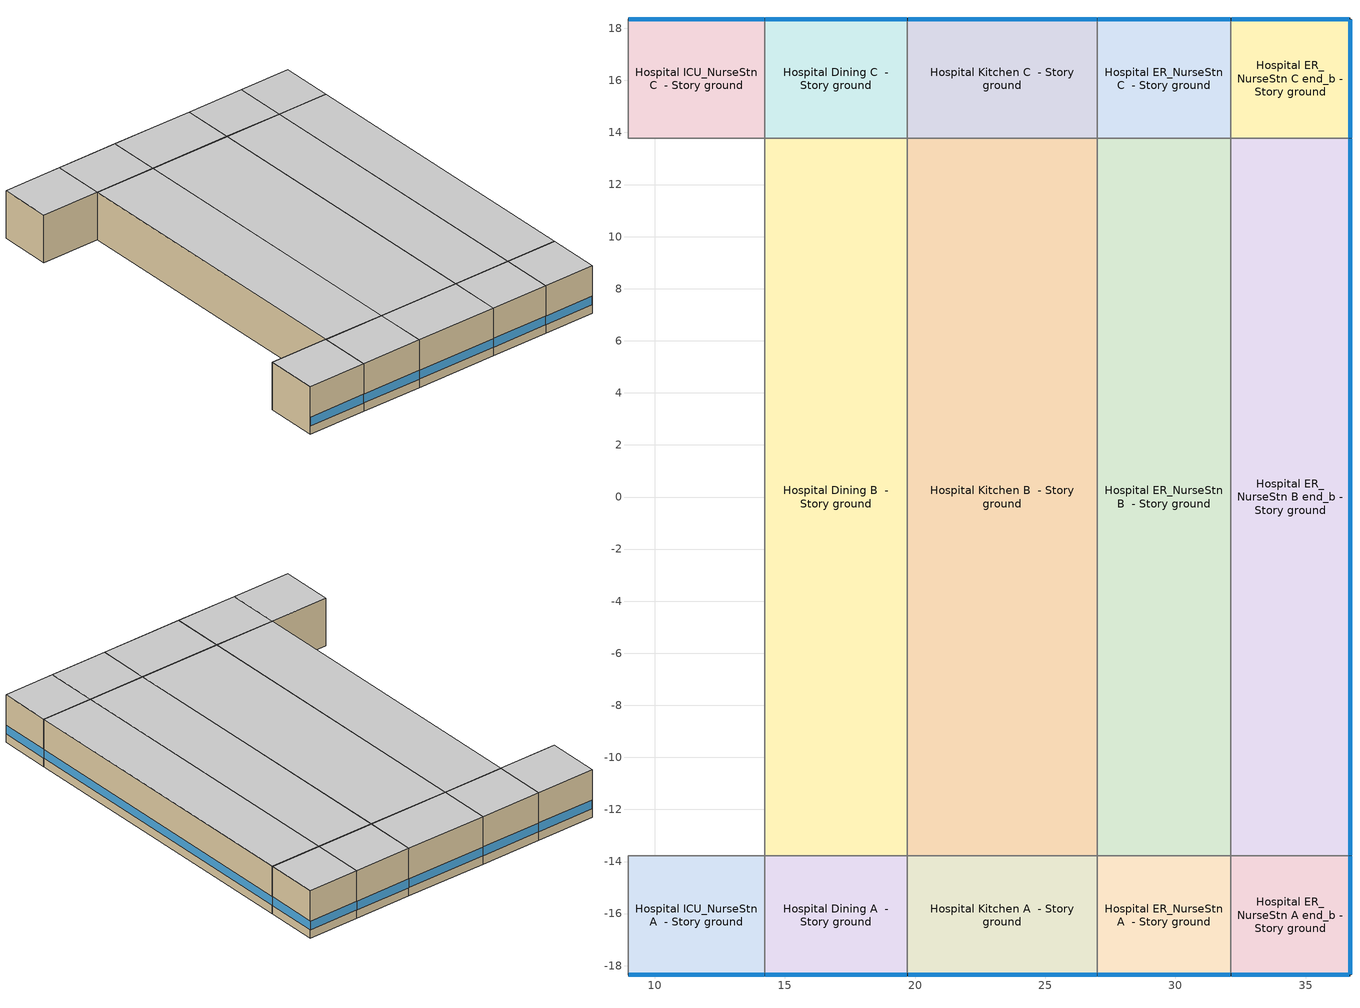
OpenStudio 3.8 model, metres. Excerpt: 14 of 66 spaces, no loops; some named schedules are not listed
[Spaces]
Hospital ICU_NurseStn A  - Story ground
 floor ground (Foundation F 1.26W/m*K Perim 5.25m Area 24.0m2): 8.97,-18.35 8.97,-13.78 14.22,-13.78 14.22,-18.35 z0
 wall outside (Hospital ICU_NurseStn A  - Story ground Wall 1 c tbd): 8.97,-18.35 14.22,-18.35 z0:4.27
 wall to Hospital Office A  - Story ground: 8.97,-13.78 8.97,-18.35 z0:4.27
 wall to Hospital ICU_NurseStn B  - Story ground: 14.22,-13.78 8.97,-13.78 z0:4.27
 wall to Hospital Dining A  - Story ground: 14.22,-18.35 14.22,-13.78 z0:4.27
 window (Window U-0.91 SHGC 0.68): 9,-18.35 14.2,-18.35 z0.76:1.54
 ceiling adiabatic (Typical Interior Ceiling): 14.22,-18.35 14.22,-13.78 8.97,-13.78 8.97,-18.35 z4.27
Hospital ICU_NurseStn C  - Story ground
 floor ground (Foundation F 1.26W/m*K Perim 5.25m Area 24.0m2): 8.97,13.78 8.97,18.35 14.22,18.35 14.22,13.78 z0
 wall outside (Hospital ICU_NurseStn C  - Story ground Wall 2 c tbd): 14.22,18.35 8.97,18.35 z0:4.27
 wall to Hospital Office C  - Story ground: 8.97,18.35 8.97,13.78 z0:4.27
 wall to Hospital Dining C  - Story ground: 14.22,13.78 14.22,18.35 z0:4.27
 wall to Hospital ICU_NurseStn B  - Story ground: 8.97,13.78 14.22,13.78 z0:4.27
 window (Window U-0.91 SHGC 0.68): 14.2,18.35 9,18.35 z0.76:1.54
 ceiling adiabatic (Typical Interior Ceiling): 14.22,13.78 14.22,18.35 8.97,18.35 8.97,13.78 z4.27
Hospital Dining A  - Story ground
 floor ground (Foundation F 1.26W/m*K Perim 5.48m Area 25.05m2): 14.22,-18.35 14.22,-13.78 19.7,-13.78 19.7,-18.35 z0
 wall outside (Hospital Dining A  - Story ground Wall 3 c tbd): 14.22,-18.35 19.7,-18.35 z0:4.27
 wall to Hospital Dining B  - Story ground: 19.7,-13.78 14.22,-13.78 z0:4.27
 wall to Hospital Kitchen A  - Story ground: 19.7,-18.35 19.7,-13.78 z0:4.27
 window (Window U-0.91 SHGC 0.68): 14.25,-18.35 19.68,-18.35 z0.76:1.54
 ceiling adiabatic (Typical Interior Ceiling): 19.7,-18.35 19.7,-13.78 14.22,-13.78 14.22,-18.35 z4.27
Hospital Dining B  - Story ground
 floor ground (Foundation F 1.26W/m*K Perim 0.0m Area 151.0m2): 14.22,-13.78 14.22,13.78 19.7,13.78 19.7,-13.78 z0
 wall to Hospital ICU_NurseStn B  - Story ground: 14.22,13.78 14.22,-13.78 z0:4.27
 wall to Hospital Dining C  - Story ground: 19.7,13.78 14.22,13.78 z0:4.27
 wall to Hospital Kitchen B  - Story ground: 19.7,-13.78 19.7,13.78 z0:4.27
 ceiling adiabatic (Typical Interior Ceiling): 19.7,-13.78 19.7,13.78 14.22,13.78 14.22,-13.78 z4.27
Hospital Dining C  - Story ground
 floor ground (Foundation F 1.26W/m*K Perim 5.48m Area 25.05m2): 14.22,13.78 14.22,18.35 19.7,18.35 19.7,13.78 z0
 wall outside (Hospital Dining C  - Story ground Wall 2 c tbd): 19.7,18.35 14.22,18.35 z0:4.27
 wall to Hospital Kitchen C  - Story ground: 19.7,13.78 19.7,18.35 z0:4.27
 window (Window U-0.91 SHGC 0.68): 19.68,18.35 14.25,18.35 z0.76:1.54
 ceiling adiabatic (Typical Interior Ceiling): 19.7,13.78 19.7,18.35 14.22,18.35 14.22,13.78 z4.27
Hospital Kitchen A  - Story ground
 floor ground (Foundation F 1.26W/m*K Perim 7.29m Area 33.35m2): 19.7,-18.35 19.7,-13.78 27,-13.78 27,-18.35 z0
 wall outside (Hospital Kitchen A  - Story ground Wall 4 c tbd): 19.7,-18.35 27,-18.35 z0:4.27
 wall to Hospital Kitchen B  - Story ground: 27,-13.78 19.7,-13.78 z0:4.27
 wall to Hospital ER_NurseStn A  - Story ground: 27,-18.35 27,-13.78 z0:4.27
 window (Window U-0.91 SHGC 0.68): 19.73,-18.35 26.97,-18.35 z0.76:1.54
 ceiling adiabatic (Typical Interior Ceiling): 27,-18.35 27,-13.78 19.7,-13.78 19.7,-18.35 z4.27
Hospital Kitchen B  - Story ground
 floor ground (Foundation F 1.26W/m*K Perim 0.0m Area 201.01m2): 19.7,-13.78 19.7,13.78 27,13.78 27,-13.78 z0
 wall to Hospital Kitchen C  - Story ground: 27,13.78 19.7,13.78 z0:4.27
 wall to Hospital ER_NurseStn B  - Story ground: 27,-13.78 27,13.78 z0:4.27
 ceiling adiabatic (Typical Interior Ceiling): 27,-13.78 27,13.78 19.7,13.78 19.7,-13.78 z4.27
Hospital Kitchen C  - Story ground
 floor ground (Foundation F 1.26W/m*K Perim 7.29m Area 33.35m2): 19.7,13.78 19.7,18.35 27,18.35 27,13.78 z0
 wall outside (Hospital Kitchen C  - Story ground Wall 3 c tbd): 27,18.35 19.7,18.35 z0:4.27
 wall to Hospital ER_NurseStn C  - Story ground: 27,13.78 27,18.35 z0:4.27
 window (Window U-0.91 SHGC 0.68): 26.97,18.35 19.73,18.35 z0.76:1.54
 ceiling adiabatic (Typical Interior Ceiling): 27,13.78 27,18.35 19.7,18.35 19.7,13.78 z4.27
Hospital ER_NurseStn A  - Story ground
 floor ground (Foundation F 1.26W/m*K Perim 5.14m Area 23.48m2): 27,-18.35 27,-13.78 32.13,-13.78 32.13,-18.35 z0
 wall outside (Hospital ER_NurseStn A  - Story ground Wall 2 c tbd): 27,-18.35 32.13,-18.35 z0:4.27
 wall to Hospital ER_NurseStn B  - Story ground: 32.13,-13.78 27,-13.78 z0:4.27
 wall to Hospital ER_NurseStn A end_b - Story ground: 32.13,-18.35 32.13,-13.78 z0:4.27
 window (Window U-0.91 SHGC 0.68): 27.02,-18.35 32.11,-18.35 z0.76:1.54
 ceiling adiabatic (Typical Interior Ceiling): 32.13,-18.35 32.13,-13.78 27,-13.78 27,-18.35 z4.27
Hospital ER_NurseStn B  - Story ground
 floor ground (Foundation F 1.26W/m*K Perim 0.0m Area 141.53m2): 27,-13.78 27,13.78 32.13,13.78 32.13,-13.78 z0
 wall to Hospital ER_NurseStn C  - Story ground: 32.13,13.78 27,13.78 z0:4.27
 wall to Hospital ER_NurseStn B end_b - Story ground: 32.13,-13.78 32.13,13.78 z0:4.27
 ceiling adiabatic (Typical Interior Ceiling): 32.13,-13.78 32.13,13.78 27,13.78 27,-13.78 z4.27
Hospital ER_NurseStn C  - Story ground
 floor ground (Foundation F 1.26W/m*K Perim 5.14m Area 23.48m2): 27,13.78 27,18.35 32.13,18.35 32.13,13.78 z0
 wall outside (Hospital ER_NurseStn C  - Story ground Wall 2 c tbd): 32.13,18.35 27,18.35 z0:4.27
 wall to Hospital ER_NurseStn C end_b - Story ground: 32.13,13.78 32.13,18.35 z0:4.27
 window (Window U-0.91 SHGC 0.68): 32.11,18.35 27.02,18.35 z0.76:1.54
 ceiling adiabatic (Typical Interior Ceiling): 32.13,13.78 32.13,18.35 27,18.35 27,13.78 z4.27
Hospital ER_NurseStn A end_b - Story ground
 floor ground (Foundation F 1.26W/m*K Perim 9.14m Area 20.9m2): 32.13,-18.35 32.13,-13.78 36.7,-13.78 36.7,-18.35 z0
 wall outside (Hospital ER_NurseStn A end_b - Story ground Wall 1 c tbd): 36.7,-18.35 36.7,-13.78 z0:4.27
 wall outside (Hospital ER_NurseStn A end_b - Story ground Wall 3 c tbd): 32.13,-18.35 36.7,-18.35 z0:4.27
 wall to Hospital ER_NurseStn B end_b - Story ground: 36.7,-13.78 32.13,-13.78 z0:4.27
 window (Window U-0.91 SHGC 0.68): 36.7,-18.33 36.7,-13.8 / 32.16,-18.35 36.68,-18.35 z0.76:1.54
 ceiling adiabatic (Typical Interior Ceiling): 36.7,-18.35 36.7,-13.78 32.13,-13.78 32.13,-18.35 z4.27
Hospital ER_NurseStn B end_b - Story ground
 floor ground (Foundation F 1.26W/m*K Perim 27.56m Area 126.0m2): 32.13,-13.78 32.13,13.78 36.7,13.78 36.7,-13.78 z0
 wall outside (Hospital ER_NurseStn B end_b - Story ground Wall 4 c tbd): 36.7,-13.78 36.7,13.78 z0:4.27
 wall to Hospital ER_NurseStn C end_b - Story ground: 36.7,13.78 32.13,13.78 z0:4.27
 window (Window U-0.91 SHGC 0.68): 36.7,-13.75 36.7,13.75 z0.76:1.53
 ceiling adiabatic (Typical Interior Ceiling): 36.7,-13.78 36.7,13.78 32.13,13.78 32.13,-13.78 z4.27
Hospital ER_NurseStn C end_b - Story ground
 floor ground (Foundation F 1.26W/m*K Perim 9.14m Area 20.9m2): 32.13,13.78 32.13,18.35 36.7,18.35 36.7,13.78 z0
 wall outside (Hospital ER_NurseStn C end_b - Story ground Wall 2 c tbd): 36.7,18.35 32.13,18.35 z0:4.27
 wall outside (Hospital ER_NurseStn C end_b - Story ground Wall 4 c tbd): 36.7,13.78 36.7,18.35 z0:4.27
 window (Window U-0.91 SHGC 0.68): 36.68,18.35 32.16,18.35 / 36.7,13.8 36.7,18.33 z0.76:1.54
 ceiling adiabatic (Typical Interior Ceiling): 36.7,13.78 36.7,18.35 32.13,18.35 32.13,13.78 z4.27
[Building]
ComStock DOE Ref Pre-1980|Hospital: North Axis {deg}=135; Default Construction Set=ComStock DOE Ref Pre-1980 - Hospital - ASHRAE 169-2013-3A; Default Schedule Set=Building Default Schedule Set; Standards Building Type=Hospital
[Site]
Hattiesburg Laurel_MS_USA: Latitude {deg}=31.47; Longitude {deg}=-89.34; Time Zone {hr}=-6; Elevation {m}=91; Terrain=City
[Site:WaterMainsTemperature]
Calculation Method=Correlation; Annual Average Outdoor Air Temperature {C}=18.6708; Maximum Difference In Monthly Average Outdoor Air Temperatures {deltaC}=21
[SizingPeriod:DesignDay] Barometric Pressure {Pa}=100237; Rain Indicator=No; Snow Indicator=No; Day of Month=21; Daylight Saving Time Indicator=No; Humidity Condition Type=Wetbulb; Dry-Bulb Temperature Range Modifier Type=DefaultMultipliers
Name | Maximum Dry-Bulb Temperature {C} | Daily Dry-Bulb Temperature Range {deltaC} | Wind Speed {m/s} | Wind Direction {deg} | Month | Day Type | Wetbulb or DewPoint at Maximum Dry-Bulb {C} | Solar Model Indicator | ASHRAE Clear Sky Optical Depth for Beam Irradiance | ASHRAE Clear Sky Optical Depth for Diffuse Irradiance | Sky Clearness
Hattiesburg Laurel Ann Clg .4% Condns DB=>MWB 1 | 35.9 | 11 | 2.2 | 20 | 7 | SummerDesignDay | 24.3 | ASHRAETau | 0.452 | 2.206
Hattiesburg Laurel Ann Clg .4% Condns WB=>MDB 1 | 32.1 | 11 | 2.2 | 20 | 7 | SummerDesignDay | 25.8 | ASHRAETau | 0.452 | 2.206
Hattiesburg Laurel Ann Htg 99.6% Condns DB 1 | -3.8 | 0 | 1.6 | 330 | 1 | WinterDesignDay | -3.8 | ASHRAEClearSky |  |  | 0
Hattiesburg Laurel August .4% Condns DB=>MCWB 1 | 37.5 | 11.2 | 2.2 | 20 | 8 | SummerDesignDay | 24.2 | ASHRAETau | 0.424 | 2.319
[ClimateZones]
Climate Zone Institution Name 1=ASHRAE; Climate Zone Document Name 1=ANSI/ASHRAE Standard 169; Climate Zone Document Year 1=2006; Climate Zone Value 1=ASHRAE 169-2013-3A
[Site:GroundTemperature:FCfactorMethod]
January Ground Temperature {C}=20.71; February Ground Temperature {C}=11.31; March Ground Temperature {C}=10.49; April Ground Temperature {C}=5.84; May Ground Temperature {C}=16.07; June Ground Temperature {C}=14.69; July Ground Temperature {C}=16.35; August Ground Temperature {C}=23.89; September Ground Temperature {C}=26.43; October Ground Temperature {C}=26.84; November Ground Temperature {C}=25.9; December Ground Temperature {C}=25.53
[Construction:FfactorGroundFloor] F-Factor {W/m-K}=1.26344
Name | Area {m2} | PerimeterExposed {m}
Foundation F 1.26W/m*K Perim 7.29m Area 33.35m2 | 33.3476 | 7.29387
Foundation F 1.26W/m*K Perim 9.14m Area 20.9m2 | 20.9032 | 9.144
Foundation F 1.26W/m*K Perim 27.56m Area 126.0m2 | 125.999 | 27.5588
Foundation F 1.26W/m*K Perim 5.48m Area 25.05m2 | 25.0509 | 5.47921
Foundation F 1.26W/m*K Perim 5.25m Area 24.0m2 | 24.0038 | 5.25018
Foundation F 1.26W/m*K Perim 0.0m Area 151.0m2 | 151 | 0
Foundation F 1.26W/m*K Perim 0.0m Area 201.01m2 | 201.01 | 0
Foundation F 1.26W/m*K Perim 0.0m Area 141.53m2 | 141.529 | 0
Foundation F 1.26W/m*K Perim 5.14m Area 23.48m2 | 23.4797 | 5.13554
[DefaultConstructionSet]
ComStock DOE Ref Pre-1980 - Hospital - ASHRAE 169-2013-3A: Default Exterior Surface Constructions=Default Surface Constructions 1; Default Interior Surface Constructions=Default Surface Constructions 2; Default Ground Contact Surface Constructions=Default Surface Constructions 3; Default Exterior SubSurface Constructions=Default Sub Surface Constructions 1; Default Interior SubSurface Constructions=Default Sub Surface Constructions 2; Interior Partition Construction=Typical Interior Partition
[DefaultSurfaceConstructions]
Name | Floor Construction | Wall Construction | Roof Ceiling Construction
Default Surface Constructions 1 | Typical Insulated Exterior Mass Floor | Typical Insulated Wood Framed Exterior Wall R-4.44 | Typical IEAD Roof R-10.0
Default Surface Constructions 2 | Typical Interior Floor | Typical Interior Wall | Typical Interior Ceiling
Default Surface Constructions 3 | Typical Insulated Carpeted 6in Slab Floor | Typical Insulated Basement Mass Wall
[Construction]
Typical Insulated Exterior Mass Floor: 4 in. Normalweight Concrete Floor, Typical Carpet Pad
Typical IEAD Roof R-10.0: Roof Membrane, Typical Insulation R-8.88, Metal Roof Surface
Typical Interior Floor: 100mm Normalweight concrete floor, CP02 CARPET PAD
Typical Interior Wall: G01 13mm gypsum board, G01 13mm gypsum board
Typical Interior Ceiling: CP02 CARPET PAD, 100mm Normalweight concrete floor
Typical Insulated Carpeted 6in Slab Floor: 6 in. Normalweight Concrete Floor, Typical Carpet Pad
Typical Insulated Basement Mass Wall: 8 in. Concrete Block Basement Wall
U 1.22 SHGC 0.54 Simple Glazing: U 1.22 SHGC 0.54 Simple Glazing
Typical Insulated Metal Door: F08 Metal surface, Typical Insulation R-2.27
U 0.88 SHGC 0.16 Sgl Ref-A-L Clr 6mm: REF A CLEAR LO 6MM
Typical Overhead Door: Typical Insulation R-2.27
Typical Interior Window: Clear 3mm
Typical Interior Door; Typical Interior Partition: G05 25mm wood
Typical Insulated Wood Framed Exterior Wall R-4.44: 25mm Stucco, 5/8 in. Gypsum Board, Typical Insulation R-2.27, 5/8 in. Gypsum Board
InteriorFurnishings: Std Wood 6inch
Window U-0.91 SHGC 0.68: Simple Glazing Single - No LowE - Clear - Wood
Hospital Dining A  - Story ground Wall 3 c tbd: 25mm Stucco, 5/8 in. Gypsum Board, Hospital Dining A  - Story ground Wall 3 m tbd, 5/8 in. Gypsum Board
Hospital Dining C  - Story ground Wall 2 c tbd: 25mm Stucco, 5/8 in. Gypsum Board, Hospital Dining C  - Story ground Wall 2 m tbd, 5/8 in. Gypsum Board
Hospital ER_NurseStn A  - Story ground Wall 2 c tbd: 25mm Stucco, 5/8 in. Gypsum Board, Hospital ER_NurseStn A  - Story ground Wall 2 m tbd, 5/8 in. Gypsum Board
Hospital ER_NurseStn A end_b - Story ground Wall 1 c tbd: 25mm Stucco, 5/8 in. Gypsum Board, Hospital ER_NurseStn A end_b - Story ground Wall 1 m tbd, 5/8 in. Gypsum Board
Hospital ER_NurseStn A end_b - Story ground Wall 3 c tbd: 25mm Stucco, 5/8 in. Gypsum Board, Hospital ER_NurseStn A end_b - Story ground Wall 3 m tbd, 5/8 in. Gypsum Board
Hospital ER_NurseStn B end_b - Story ground Wall 4 c tbd: 25mm Stucco, 5/8 in. Gypsum Board, Hospital ER_NurseStn B end_b - Story ground Wall 4 m tbd, 5/8 in. Gypsum Board
Hospital ER_NurseStn C  - Story ground Wall 2 c tbd: 25mm Stucco, 5/8 in. Gypsum Board, Hospital ER_NurseStn C  - Story ground Wall 2 m tbd, 5/8 in. Gypsum Board
Hospital ER_NurseStn C end_b - Story ground Wall 2 c tbd: 25mm Stucco, 5/8 in. Gypsum Board, Hospital ER_NurseStn C end_b - Story ground Wall 2 m tbd, 5/8 in. Gypsum Board
Hospital ER_NurseStn C end_b - Story ground Wall 4 c tbd: 25mm Stucco, 5/8 in. Gypsum Board, Hospital ER_NurseStn C end_b - Story ground Wall 4 m tbd, 5/8 in. Gypsum Board
Hospital ICU_NurseStn A  - Story ground Wall 1 c tbd: 25mm Stucco, 5/8 in. Gypsum Board, Hospital ICU_NurseStn A  - Story ground Wall 1 m tbd, 5/8 in. Gypsum Board
Hospital ICU_NurseStn C  - Story ground Wall 2 c tbd: 25mm Stucco, 5/8 in. Gypsum Board, Hospital ICU_NurseStn C  - Story ground Wall 2 m tbd, 5/8 in. Gypsum Board
Hospital Kitchen A  - Story ground Wall 4 c tbd: 25mm Stucco, 5/8 in. Gypsum Board, Hospital Kitchen A  - Story ground Wall 4 m tbd, 5/8 in. Gypsum Board
Hospital Kitchen C  - Story ground Wall 3 c tbd: 25mm Stucco, 5/8 in. Gypsum Board, Hospital Kitchen C  - Story ground Wall 3 m tbd, 5/8 in. Gypsum Board
[Material] Thermal Absorptance=0.9
Name | Roughness | Thickness {m} | Conductivity {W/m-K} | Density {kg/m3} | Specific Heat {J/kg-K} | Solar Absorptance | Visible Absorptance
4 in. Normalweight Concrete Floor | MediumRough | 0.1016 | 2.31 | 2322 | 832 | 0.7 | 0.7
Roof Membrane | VeryRough | 0.0095 | 0.16 | 1121.29 | 1460 | 0.7 | 0.7
Metal Roof Surface; F08 Metal surface | Smooth | 0.0008 | 45.28 | 7824 | 500 | 0.7 | 0.7
100mm Normalweight concrete floor | MediumRough | 0.1016 | 2.31045 | 2322 | 832.557 | 0.7 | 0.7
G01 13mm gypsum board | Smooth | 0.0127 | 0.160031 | 800.001 | 1090.73 | 0.7 | 0.5
6 in. Normalweight Concrete Floor | MediumRough | 0.1524 | 2.31 | 2322 | 832 | 0.7 | 0.7
8 in. Concrete Block Basement Wall | MediumRough | 0.2032 | 1.326 | 1842 | 912 | 0.7 | 0.7
G05 25mm wood | MediumSmooth | 0.0254 | 0.15 | 608 | 1630 | 0.5 | 0.5
25mm Stucco | Smooth | 0.0254 | 0.72 | 1856 | 840 | 0.7 | 0.7
5/8 in. Gypsum Board | MediumSmooth | 0.0159 | 0.16 | 800 | 1090 | 0.7 | 0.7
Std Wood 6inch | MediumSmooth | 0.15 | 0.12 | 540 | 1210 | 0.7 | 0.7
[Material:NoMass] Roughness=Smooth; Thermal Absorptance=0.9; Solar Absorptance=0.7
Name | Thermal Resistance {m2-K/W} | Visible Absorptance
Typical Carpet Pad; CP02 CARPET PAD | 0.21648 | 0.8
Typical Insulation R-8.88 | 1.56434 | 0.7
Typical Insulation R-2.27 | 0.39899 | 0.7
Hospital Dining A  - Story ground Wall 3 m tbd; Hospital Dining C  - Story ground Wall 2 m tbd | 0.362615 | 0.7
Hospital ER_NurseStn A  - Story ground Wall 2 m tbd; Hospital ER_NurseStn C  - Story ground Wall 2 m tbd | 0.36244 | 0.7
Hospital ER_NurseStn A end_b - Story ground Wall 1 m tbd; Hospital ER_NurseStn A end_b - Story ground Wall 3 m tbd; Hospital ER_NurseStn C end_b - Story ground Wall 2 m tbd; Hospital ER_NurseStn C end_b - Story ground Wall 4 m tbd | 0.362096 | 0.7
Hospital ER_NurseStn B end_b - Story ground Wall 4 m tbd | 0.364701 | 0.7
Hospital ICU_NurseStn A  - Story ground Wall 1 m tbd; Hospital ICU_NurseStn C  - Story ground Wall 2 m tbd | 0.362501 | 0.7
Hospital Kitchen A  - Story ground Wall 4 m tbd; Hospital Kitchen C  - Story ground Wall 3 m tbd | 0.363263 | 0.7
[DefaultSubSurfaceConstructions]
Name | Fixed Window Construction | Operable Window Construction | Door Construction | Glass Door Construction | Overhead Door Construction | Tubular Daylight Dome Construction | Tubular Daylight Diffuser Construction
Default Sub Surface Constructions 1 | U 1.22 SHGC 0.54 Simple Glazing | U 1.22 SHGC 0.54 Simple Glazing | Typical Insulated Metal Door | U 0.88 SHGC 0.16 Sgl Ref-A-L Clr 6mm | Typical Overhead Door | Typical Interior Window | Typical Interior Window
Default Sub Surface Constructions 2 | Typical Interior Window | Typical Interior Window | Typical Interior Door
[WindowMaterial:SimpleGlazingSystem]
Name | U-Factor {W/m2-K} | Solar Heat Gain Coefficient | Visible Transmittance
U 1.22 SHGC 0.54 Simple Glazing | 6.92748 | 0.54 | 0.81
Simple Glazing Single - No LowE - Clear - Wood | 5.16722 | 0.683 | 0.723
[WindowMaterial:Glazing] Optical Data Type=SpectralAverage; Infrared Transmittance at Normal Incidence=0; Front Side Infrared Hemispherical Emissivity=0.84; Conductivity {W/m-K}=0.9; Dirt Correction Factor for Solar and Visible Transmittance=1; Solar Diffusing=No
Name | Thickness {m} | Solar Transmittance at Normal Incidence | Front Side Solar Reflectance at Normal Incidence | Back Side Solar Reflectance at Normal Incidence | Visible Transmittance at Normal Incidence | Front Side Visible Reflectance at Normal Incidence | Back Side Visible Reflectance at Normal Incidence | Back Side Infrared Hemispherical Emissivity
REF A CLEAR LO 6MM | 0.006 | 0.066 | 0.341 | 0.493 | 0.08 | 0.41 | 0.37 | 0.4
Clear 3mm | 0.003 | 0.837 | 0.075 | 0.075 | 0.898 | 0.081 | 0.081 | 0.84
[SpaceType] Standards Building Type=Hospital
Name | Default Schedule Set | Design Specification Outdoor Air Object | Standards Space Type
Hospital ICU_NurseStn - ComStock DOE Ref Pre-1980 | Hospital ICU_NurseStn Schedule Set | Hospital ICU_NurseStn Ventilation | ICU_NurseStn
Hospital Dining - ComStock DOE Ref Pre-1980 | Hospital Dining Schedule Set | Hospital Dining Ventilation | Dining
Hospital Kitchen - ComStock DOE Ref Pre-1980 | Hospital Kitchen Schedule Set | Hospital Kitchen Ventilation | Kitchen
Hospital ER_NurseStn - ComStock DOE Ref Pre-1980 | Hospital ER_NurseStn Schedule Set | Hospital ER_NurseStn Ventilation | ER_NurseStn
[BuildingStory]
Story ground: Nominal Z Coordinate {m}=0; Nominal Floor to Floor Height {m}=4.2672
[Space] Building Story=Story ground
Name | Space Type | Thermal Zone
Hospital ICU_NurseStn A  - Story ground | Hospital ICU_NurseStn - ComStock DOE Ref Pre-1980 | Zone Hospital ICU_NurseStn A  - Story ground
Hospital ICU_NurseStn C  - Story ground | Hospital ICU_NurseStn - ComStock DOE Ref Pre-1980 | Zone Hospital ICU_NurseStn C  - Story ground
Hospital Dining A  - Story ground | Hospital Dining - ComStock DOE Ref Pre-1980 | Zone Hospital Dining A  - Story ground
Hospital Dining B  - Story ground | Hospital Dining - ComStock DOE Ref Pre-1980 | Zone Hospital Dining B  - Story ground
Hospital Dining C  - Story ground | Hospital Dining - ComStock DOE Ref Pre-1980 | Zone Hospital Dining C  - Story ground
Hospital Kitchen A  - Story ground | Hospital Kitchen - ComStock DOE Ref Pre-1980 | Zone Hospital Kitchen A  - Story ground
Hospital Kitchen B  - Story ground | Hospital Kitchen - ComStock DOE Ref Pre-1980 | Zone Hospital Kitchen B  - Story ground
Hospital Kitchen C  - Story ground | Hospital Kitchen - ComStock DOE Ref Pre-1980 | Zone Hospital Kitchen C  - Story ground
Hospital ER_NurseStn A  - Story ground | Hospital ER_NurseStn - ComStock DOE Ref Pre-1980 | Zone Hospital ER_NurseStn A  - Story ground
Hospital ER_NurseStn B  - Story ground | Hospital ER_NurseStn - ComStock DOE Ref Pre-1980 | Zone Hospital ER_NurseStn B  - Story ground
Hospital ER_NurseStn C  - Story ground | Hospital ER_NurseStn - ComStock DOE Ref Pre-1980 | Zone Hospital ER_NurseStn C  - Story ground
Hospital ER_NurseStn A end_b - Story ground | Hospital ER_NurseStn - ComStock DOE Ref Pre-1980 | Zone Hospital ER_NurseStn A end_b - Story ground
Hospital ER_NurseStn B end_b - Story ground | Hospital ER_NurseStn - ComStock DOE Ref Pre-1980 | Zone Hospital ER_NurseStn B end_b - Story ground
Hospital ER_NurseStn C end_b - Story ground | Hospital ER_NurseStn - ComStock DOE Ref Pre-1980 | Zone Hospital ER_NurseStn C end_b - Story ground
[ThermalZone] Multiplier=1; Use Ideal Air Loads=No
Name | Thermostat
Zone Hospital ICU_NurseStn A  - Story ground | Hospital ICU_NurseStn - ComStock DOE Ref Pre-1980 Thermostat
Zone Hospital ICU_NurseStn C  - Story ground | Hospital ICU_NurseStn - ComStock DOE Ref Pre-1980 Thermostat 2
Zone Hospital Dining A  - Story ground | Hospital Dining - ComStock DOE Ref Pre-1980 Thermostat
Zone Hospital Dining B  - Story ground | Hospital Dining - ComStock DOE Ref Pre-1980 Thermostat 1
Zone Hospital Dining C  - Story ground | Hospital Dining - ComStock DOE Ref Pre-1980 Thermostat 2
Zone Hospital Kitchen A  - Story ground | Hospital Kitchen - ComStock DOE Ref Pre-1980 Thermostat
Zone Hospital Kitchen B  - Story ground | Hospital Kitchen - ComStock DOE Ref Pre-1980 Thermostat 1
Zone Hospital Kitchen C  - Story ground | Hospital Kitchen - ComStock DOE Ref Pre-1980 Thermostat 2
Zone Hospital ER_NurseStn A  - Story ground | Hospital ER_NurseStn - ComStock DOE Ref Pre-1980 Thermostat
Zone Hospital ER_NurseStn B  - Story ground | Hospital ER_NurseStn - ComStock DOE Ref Pre-1980 Thermostat 2
Zone Hospital ER_NurseStn C  - Story ground | Hospital ER_NurseStn - ComStock DOE Ref Pre-1980 Thermostat 4
Zone Hospital ER_NurseStn A end_b - Story ground | Hospital ER_NurseStn - ComStock DOE Ref Pre-1980 Thermostat 1
Zone Hospital ER_NurseStn B end_b - Story ground | Hospital ER_NurseStn - ComStock DOE Ref Pre-1980 Thermostat 3
Zone Hospital ER_NurseStn C end_b - Story ground | Hospital ER_NurseStn - ComStock DOE Ref Pre-1980 Thermostat 5
[People:Definition] Number of People Calculation Method=People/Area; Fraction Radiant=0.3
Name | People per Space Floor Area {person/m2}
Hospital Dining People Definition | 0.107639
Hospital ER_NurseStn People Definition | 0.0672744
Hospital ICU_NurseStn People Definition; Hospital Kitchen People Definition | 0.0538196
[People] Work Efficiency Schedule=Work Efficiency Schedule; Clothing Insulation Schedule=Clothing Schedule; Air Velocity Schedule=Air Velocity Schedule; Multiplier=1
Name | People Definition | Space or SpaceType
Hospital Dining People | Hospital Dining People Definition | Hospital Dining - ComStock DOE Ref Pre-1980
Hospital ER_NurseStn People | Hospital ER_NurseStn People Definition | Hospital ER_NurseStn - ComStock DOE Ref Pre-1980
Hospital ICU_NurseStn People | Hospital ICU_NurseStn People Definition | Hospital ICU_NurseStn - ComStock DOE Ref Pre-1980
Hospital Kitchen People | Hospital Kitchen People Definition | Hospital Kitchen - ComStock DOE Ref Pre-1980
[Lights:Definition] Design Level Calculation Method=Watts/Area; Fraction Visible=0.2; Return Air Fraction=0
Name | Watts per Space Floor Area {W/m2} | Fraction Radiant
Hospital ER_NurseStn - ComStock DOE Ref Pre-1980 General Lights Definition; Hospital ICU_NurseStn - ComStock DOE Ref Pre-1980 General Lights Definition | 4.15206 | 0.365
Hospital ER_NurseStn - ComStock DOE Ref Pre-1980 Task Lights Definition; Hospital ICU_NurseStn - ComStock DOE Ref Pre-1980 Task Lights Definition | 1.16653 | 0.165
Hospital Kitchen - ComStock DOE Ref Pre-1980 General Lights Definition | 5.82683 | 0.365
Hospital Kitchen - ComStock DOE Ref Pre-1980 Task Lights Definition | 1.44838 | 0.165
Hospital Dining - ComStock DOE Ref Pre-1980 General Lights Definition | 2.85542 | 0.365
Hospital Dining - ComStock DOE Ref Pre-1980 Task Lights Definition | 0.159342 | 0.165
Hospital Dining - ComStock DOE Ref Pre-1980 Wall Wash Lights Definition | 0.650704 | 0.165
[DesignSpecification:OutdoorAir] Outdoor Air Method=Sum
Name | Outdoor Air Flow per Person {m3/s-person} | Outdoor Air Flow per Floor Area {m3/s-m2}
Hospital Dining Ventilation; Hospital ER_NurseStn Ventilation; Hospital ICU_NurseStn Ventilation | 0.00943895
Hospital Kitchen Ventilation |  | 0.00188468
[DefaultScheduleSet]
Name | Number of People Schedule | People Activity Level Schedule | Lighting Schedule | Electric Equipment Schedule | Infiltration Schedule | Gas Equipment Schedule | Hours of Operation Schedule
Hospital Dining Schedule Set; Hospital ER_NurseStn Schedule Set | Hospital Critical Occ | Hospital Activity | Hospital Admin Light | Hospital Admin Equipment | Hospital Infil Quarter On
Hospital ICU_NurseStn Schedule Set | Hospital Critical Occ | Hospital Activity | Hospital Admin Light | Hospital Critical Equip | Hospital Infil Quarter On
Hospital Kitchen Schedule Set | Hospital Bldg Occ | Hospital Activity | Hospital Admin Light | Hospital Kitchen_Elec_Equip_SCH | Hospital Infil Quarter On | Hospital Kitchen Gas
Building Default Schedule Set |  |  |  |  |  |  | Building Hours of Operation NonResidential
[ElectricEquipment:Definition]
Name | Design Level Calculation Method | Watts per Space Floor Area {W/m2} | Fraction Latent | Fraction Radiant | Fraction Lost | Design Level {W}
Hospital Dining Elec Equip Definition | Watts/Area | 10.7639 | 0 | 0.5 | 0
Hospital ER_NurseStn Elec Equip Definition | Watts/Area | 14.6389 | 0 | 0.5 | 0
Hospital ICU_NurseStn Elec Equip Definition | Watts/Area | 21.5278 | 0 | 0.5 | 0
misc_electric_kitchen_equipment_definition | Watts/Area | 8.07293 | 0.2 | 0.5 | 0.1
Elevator Lift Motor | EquipmentLevel |  | 0 | 0 | 1 | 14610
electric_griddle_equipment_definition_bldg_quantity=0.5 | EquipmentLevel |  | 0.1 | 0.39 | 0.41 | 8558
electric_fryer_equipment_definition_bldg_quantity=1.0 | EquipmentLevel |  | 0.1 | 0.36 | 0.44 | 14009
electric_oven_equipment_definition_bldg_quantity=5.0 | EquipmentLevel |  | 0.1 | 0.22 | 0.58 | 60520
[ElectricEquipment]
Name | Electric Equipment Definition | Space or SpaceType | Schedule | Multiplier
Hospital Dining Elec Equip | Hospital Dining Elec Equip Definition | Hospital Dining - ComStock DOE Ref Pre-1980
Hospital ER_NurseStn Elec Equip | Hospital ER_NurseStn Elec Equip Definition | Hospital ER_NurseStn - ComStock DOE Ref Pre-1980
Hospital ICU_NurseStn Elec Equip | Hospital ICU_NurseStn Elec Equip Definition | Hospital ICU_NurseStn - ComStock DOE Ref Pre-1980
misc_electric_kitchen_equipment | misc_electric_kitchen_equipment_definition | Hospital Kitchen - ComStock DOE Ref Pre-1980
4 Elevator Lift Motors | Elevator Lift Motor | Hospital Kitchen B  - Story ground | Elevator Schedule 1 | 4
electric_griddle_equipment_bldg_quantity=0.5 | electric_griddle_equipment_definition_bldg_quantity=0.5 | Hospital Kitchen - ComStock DOE Ref Pre-1980 | Hospital Kitchen Gas | 0.333333
electric_fryer_equipment_bldg_quantity=1.0 | electric_fryer_equipment_definition_bldg_quantity=1.0 | Hospital Kitchen - ComStock DOE Ref Pre-1980 | Hospital Kitchen Gas | 0.333333
electric_oven_equipment_bldg_quantity=5.0 | electric_oven_equipment_definition_bldg_quantity=5.0 | Hospital Kitchen - ComStock DOE Ref Pre-1980 | Hospital Kitchen Gas | 0.333333
[Exterior:Lights:Definition]
Name | Design Level {W}
Parking Areas and Drives Def (W/ft^2) | 0.0276385
Building Facades Def (W/ft^2) | 0.15
Main Entries Def (W/ft) | 30
Other Doors Def (W/ft) | 20
Emergency Canopies Def (W/ft^2) | 0.5
[Exterior:Lights] Schedule=Always On Discrete; Control Option=AstronomicalClock
Name | Exterior Lights Definition | Multiplier
Parking Areas and Drives | Parking Areas and Drives Def (W/ft^2) | 34981.7
Building Facades | Building Facades Def (W/ft^2) | 10114.9
Main Entries | Main Entries Def (W/ft) | 46.4
Other Doors | Other Doors Def (W/ft) | 44.08
Emergency Canopies | Emergency Canopies Def (W/ft^2) | 720
[ZoneMixing] Schedule=Hospital Kitchen Exhaust; Design Flow Rate Calculation Method=Flow/Zone
Name | Zone or Space | Design Flow Rate {m3/s} | Source Zone or Space
Zone Mixing 1 | Zone Hospital Kitchen A  - Story ground | 0.0528647 | Zone Hospital Dining A  - Story ground
Zone Mixing 2 | Zone Hospital Kitchen B  - Story ground | 0.318654 | Zone Hospital Dining B  - Story ground
Zone Mixing 3 | Zone Hospital Kitchen C  - Story ground | 0.0528647 | Zone Hospital Dining C  - Story ground
[ThermostatSetpoint:DualSetpoint]
Name | Heating Setpoint Temperature Schedule | Cooling Setpoint Temperature Schedule
Hospital Dining - ComStock DOE Ref Pre-1980 Thermostat; Hospital Dining - ComStock DOE Ref Pre-1980 Thermostat 1; Hospital Dining - ComStock DOE Ref Pre-1980 Thermostat 2; Hospital Kitchen - ComStock DOE Ref Pre-1980 Thermostat; Hospital Kitchen - ComStock DOE Ref Pre-1980 Thermostat 1; Hospital Kitchen - ComStock DOE Ref Pre-1980 Thermostat 2 | Hospital Bldg HtgSetp | Hospital Bldg ClgSetp
Hospital ER_NurseStn - ComStock DOE Ref Pre-1980 Thermostat; Hospital ER_NurseStn - ComStock DOE Ref Pre-1980 Thermostat 1; Hospital ER_NurseStn - ComStock DOE Ref Pre-1980 Thermostat 2; Hospital ER_NurseStn - ComStock DOE Ref Pre-1980 Thermostat 3; Hospital ER_NurseStn - ComStock DOE Ref Pre-1980 Thermostat 4; Hospital ER_NurseStn - ComStock DOE Ref Pre-1980 Thermostat 5; Hospital ICU_NurseStn - ComStock DOE Ref Pre-1980 Thermostat; Hospital ICU_NurseStn - ComStock DOE Ref Pre-1980 Thermostat 2 | Hospital Critical HtgSetp | Hospital Critical HtgSetp
[InternalMass:Definition]
Internal Mass Definition 1: Construction=InteriorFurnishings; Design Level Calculation Method=SurfaceArea/Area; Surface Area per Space Floor Area=2
[InternalMass] Internal Mass Definition=Internal Mass Definition 1; Multiplier=1
Name | Space or SpaceType
Hospital Kitchen A  - Story ground Mass | Hospital Kitchen A  - Story ground
Hospital Kitchen C  - Story ground Mass | Hospital Kitchen C  - Story ground
Hospital Dining A  - Story ground Mass | Hospital Dining A  - Story ground
Hospital ER_NurseStn A end_b - Story ground Mass | Hospital ER_NurseStn A end_b - Story ground
Hospital ER_NurseStn B end_b - Story ground Mass | Hospital ER_NurseStn B end_b - Story ground
Hospital ICU_NurseStn A  - Story ground Mass | Hospital ICU_NurseStn A  - Story ground
Hospital ER_NurseStn C end_b - Story ground Mass | Hospital ER_NurseStn C end_b - Story ground
Hospital ICU_NurseStn C  - Story ground Mass | Hospital ICU_NurseStn C  - Story ground
Hospital Dining B  - Story ground Mass | Hospital Dining B  - Story ground
Hospital Kitchen B  - Story ground Mass | Hospital Kitchen B  - Story ground
Hospital ER_NurseStn B  - Story ground Mass | Hospital ER_NurseStn B  - Story ground
Hospital Dining C  - Story ground Mass | Hospital Dining C  - Story ground
Hospital ER_NurseStn A  - Story ground Mass | Hospital ER_NurseStn A  - Story ground
Hospital ER_NurseStn C  - Story ground Mass | Hospital ER_NurseStn C  - Story ground
[Lights] Fraction Replaceable=1
Name | Lights Definition | Space or SpaceType
Hospital ER_NurseStn - ComStock DOE Ref Pre-1980 General Lighting | Hospital ER_NurseStn - ComStock DOE Ref Pre-1980 General Lights Definition | Hospital ER_NurseStn - ComStock DOE Ref Pre-1980
Hospital ER_NurseStn - ComStock DOE Ref Pre-1980 Task Lighting | Hospital ER_NurseStn - ComStock DOE Ref Pre-1980 Task Lights Definition | Hospital ER_NurseStn - ComStock DOE Ref Pre-1980
Hospital Kitchen - ComStock DOE Ref Pre-1980 General Lighting | Hospital Kitchen - ComStock DOE Ref Pre-1980 General Lights Definition | Hospital Kitchen - ComStock DOE Ref Pre-1980
Hospital Kitchen - ComStock DOE Ref Pre-1980 Task Lighting | Hospital Kitchen - ComStock DOE Ref Pre-1980 Task Lights Definition | Hospital Kitchen - ComStock DOE Ref Pre-1980
Hospital Dining - ComStock DOE Ref Pre-1980 General Lighting | Hospital Dining - ComStock DOE Ref Pre-1980 General Lights Definition | Hospital Dining - ComStock DOE Ref Pre-1980
Hospital Dining - ComStock DOE Ref Pre-1980 Task Lighting | Hospital Dining - ComStock DOE Ref Pre-1980 Task Lights Definition | Hospital Dining - ComStock DOE Ref Pre-1980
Hospital Dining - ComStock DOE Ref Pre-1980 Wall Wash Lighting | Hospital Dining - ComStock DOE Ref Pre-1980 Wall Wash Lights Definition | Hospital Dining - ComStock DOE Ref Pre-1980
Hospital ICU_NurseStn - ComStock DOE Ref Pre-1980 General Lighting | Hospital ICU_NurseStn - ComStock DOE Ref Pre-1980 General Lights Definition | Hospital ICU_NurseStn - ComStock DOE Ref Pre-1980
Hospital ICU_NurseStn - ComStock DOE Ref Pre-1980 Task Lighting | Hospital ICU_NurseStn - ComStock DOE Ref Pre-1980 Task Lights Definition | Hospital ICU_NurseStn - ComStock DOE Ref Pre-1980
[SpaceInfiltration:DesignFlowRate] Design Flow Rate Calculation Method=Flow/ExteriorArea; Flow per Exterior Surface Area {m3/s-m2}=0.00123985; Constant Term Coefficient=0.061; Temperature Term Coefficient=0.0021; Velocity Term Coefficient=0; Velocity Squared Term Coefficient=0.0098
Name | Space or SpaceType | Schedule
Hospital Kitchen A  - Story ground HVAC On Infiltration | Hospital Kitchen A  - Story ground | Infiltration HVAC On Schedule
Hospital Kitchen A  - Story ground HVAC Off Infiltration | Hospital Kitchen A  - Story ground | Infiltration HVAC Off Schedule
Hospital Kitchen C  - Story ground HVAC On Infiltration | Hospital Kitchen C  - Story ground | Infiltration HVAC On Schedule
Hospital Kitchen C  - Story ground HVAC Off Infiltration | Hospital Kitchen C  - Story ground | Infiltration HVAC Off Schedule
Hospital Dining A  - Story ground HVAC On Infiltration | Hospital Dining A  - Story ground | Infiltration HVAC On Schedule
Hospital Dining A  - Story ground HVAC Off Infiltration | Hospital Dining A  - Story ground | Infiltration HVAC Off Schedule
Hospital ER_NurseStn A end_b - Story ground HVAC On Infiltration | Hospital ER_NurseStn A end_b - Story ground | Infiltration HVAC On Schedule
Hospital ER_NurseStn A end_b - Story ground HVAC Off Infiltration | Hospital ER_NurseStn A end_b - Story ground | Infiltration HVAC Off Schedule
Hospital ER_NurseStn B end_b - Story ground HVAC On Infiltration | Hospital ER_NurseStn B end_b - Story ground | Infiltration HVAC On Schedule
Hospital ER_NurseStn B end_b - Story ground HVAC Off Infiltration | Hospital ER_NurseStn B end_b - Story ground | Infiltration HVAC Off Schedule
Hospital ICU_NurseStn A  - Story ground HVAC On Infiltration | Hospital ICU_NurseStn A  - Story ground | Infiltration HVAC On Schedule
Hospital ICU_NurseStn A  - Story ground HVAC Off Infiltration | Hospital ICU_NurseStn A  - Story ground | Infiltration HVAC Off Schedule
Hospital ER_NurseStn C end_b - Story ground HVAC On Infiltration | Hospital ER_NurseStn C end_b - Story ground | Infiltration HVAC On Schedule
Hospital ER_NurseStn C end_b - Story ground HVAC Off Infiltration | Hospital ER_NurseStn C end_b - Story ground | Infiltration HVAC Off Schedule
Hospital ICU_NurseStn C  - Story ground HVAC On Infiltration | Hospital ICU_NurseStn C  - Story ground | Infiltration HVAC On Schedule
Hospital ICU_NurseStn C  - Story ground HVAC Off Infiltration | Hospital ICU_NurseStn C  - Story ground | Infiltration HVAC Off Schedule
Hospital Dining C  - Story ground HVAC On Infiltration | Hospital Dining C  - Story ground | Infiltration HVAC On Schedule
Hospital Dining C  - Story ground HVAC Off Infiltration | Hospital Dining C  - Story ground | Infiltration HVAC Off Schedule
Hospital ER_NurseStn A  - Story ground HVAC On Infiltration | Hospital ER_NurseStn A  - Story ground | Infiltration HVAC On Schedule
Hospital ER_NurseStn A  - Story ground HVAC Off Infiltration | Hospital ER_NurseStn A  - Story ground | Infiltration HVAC Off Schedule
Hospital ER_NurseStn C  - Story ground HVAC On Infiltration | Hospital ER_NurseStn C  - Story ground | Infiltration HVAC On Schedule
Hospital ER_NurseStn C  - Story ground HVAC Off Infiltration | Hospital ER_NurseStn C  - Story ground | Infiltration HVAC Off Schedule
[GasEquipment:Definition] Design Level Calculation Method=EquipmentLevel; Fraction Latent=0.1
Name | Design Level {W} | Fraction Radiant | Fraction Lost
gas_broiler_equipment_definition_bldg_quantity=0.5 | 14068 | 0.12 | 0.68
gas_range_equipment_definition_bldg_quantity=0.5 | 21248.5 | 0.11 | 0.69
gas_steamer_equipment_definition_bldg_quantity=5.0 | 293085 | 0.1 | 0.7
[GasEquipment] Space or SpaceType=Hospital Kitchen - ComStock DOE Ref Pre-1980; Schedule=Hospital Kitchen Gas; Multiplier=0.333333
Name | Gas Equipment Definition
gas_broiler_equipment_bldg_quantity=0.5 | gas_broiler_equipment_definition_bldg_quantity=0.5
gas_range_equipment_bldg_quantity=0.5 | gas_range_equipment_definition_bldg_quantity=0.5
gas_steamer_equipment_bldg_quantity=5.0 | gas_steamer_equipment_definition_bldg_quantity=5.0
[Schedule:Ruleset]
Name | Default Day Schedule | Summer Design Day Schedule | Winter Design Day Schedule
Clothing Schedule | Clothing Schedule Default Winter Clothes
Air Velocity Schedule | Air Velocity Schedule Default
Work Efficiency Schedule | Work Efficiency Schedule Default
Hospital Critical Occ | Hospital Critical Occ Default | Hospital Critical Occ Summer Design Day | Hospital Critical Occ Winter Design Day
Hospital Activity | Hospital Activity Default | Hospital Activity Summer Design Day | Hospital Activity Winter Design Day
Hospital Admin Light | Hospital Admin Light Default | Hospital Admin Light Summer Design Day | Hospital Admin Light Winter Design Day
Hospital Admin Equipment | Hospital Admin Equipment Default | Hospital Admin Equipment Summer Design Day | Hospital Admin Equipment Winter Design Day
Hospital Infil Quarter On | Hospital Infil Quarter On Default | Hospital Infil Quarter On Summer Design Day | Hospital Infil Quarter On Winter Design Day
Hospital Critical Equip | Hospital Critical Equip Default | Hospital Critical Equip Summer Design Day | Hospital Critical Equip Winter Design Day
Hospital Bldg Occ | Hospital Bldg Occ Default | Hospital Bldg Occ Summer Design Day | Hospital Bldg Occ Winter Design Day
Hospital Kitchen_Elec_Equip_SCH | Hospital Kitchen_Elec_Equip_SCH Default | Hospital Kitchen_Elec_Equip_SCH Summer Design Day | Hospital Kitchen_Elec_Equip_SCH Winter Design Day
Hospital Kitchen Gas | Hospital Kitchen Gas Default | Hospital Kitchen Gas Summer Design Day | Hospital Kitchen Gas Winter Design Day
Elevator Schedule 1 | 66 space(s) Occ Sch Default 1 | 66 space(s) Occ Sch Summer Design Day 1 | 66 space(s) Occ Sch Winter Design Day 1
Hospital Kitchen Exhaust | Hospital Kitchen Exhaust Default | Hospital Kitchen Exhaust Summer Design Day | Hospital Kitchen Exhaust Winter Design Day
Hospital Bldg HtgSetp | Hospital Bldg HtgSetp Default | Hospital Bldg HtgSetp Summer Design Day | Hospital Bldg HtgSetp Winter Design Day
Hospital Bldg ClgSetp | Hospital Bldg ClgSetp Default | Hospital Bldg ClgSetp Summer Design Day | Hospital Bldg ClgSetp Winter Design Day
Hospital Critical HtgSetp | Hospital Critical HtgSetp Default | Hospital Critical HtgSetp Summer Design Day | Hospital Critical HtgSetp Winter Design Day
Building Hours of Operation NonResidential | Building Hours of Operation NonResidential Default | Building Hours of Operation NonResidential Summer Design Day | Building Hours of Operation NonResidential Winter Design Day
Infiltration HVAC On Schedule | 54 Zone VAV Occ Sch Default 1 | 54 Zone VAV Occ Sch Summer Design Day 1 | 54 Zone VAV Occ Sch Winter Design Day 1
Infiltration HVAC Off Schedule | Infiltration HVAC Off Schedule Default Day Schedule | Infiltration HVAC Off Schedule Summer Design Day Schedule 1 | Infiltration HVAC Off Schedule Winter Design Day Schedule 1
[Schedule:Day]
Hospital Kitchen_Elec_Equip_SCH Default: No, 0, 15, 0.150943, 0, 30, 0.148113, 0, 45, 0.145283, 1, 0, 0.142453, 1, 15, 0.139623, 1, 30, 0.136792, 1, 45, 0.133962, 2, 0, 0.131132, 2, 15, 0.128302, 2, 30, 0.125472, 2, 45, 0.122642, 3, 0, 0.119811, 3, 15, 0.116981, 3, 30, 0.114151, 3, 45, 0.111321, 4, 0, 0.108491, 4, 15, 0.10566, 4, 30, 0.10283, 4, 45, 0.1, 8, 15, 0.1, 8, 30, 0.1375, 8, 45, 0.175, 9, 0, 0.2125, 9, 15, 0.25, 9, 30, 0.275, 9, 45, 0.3, 10, 0, 0.325, 10, 15, 0.35, 11, 0, 0.35, 11, 15, 0.335714, 11, 30, 0.321429, 11, 45, 0.307143, 12, 0, 0.292857, 12, 15, 0.278571, 12, 30, 0.264286, 12, 45, 0.25, 15, 30, 0.25, 15, 45, 0.24717, 16, 0, 0.24434, 16, 15, 0.241509, 16, 30, 0.238679, 16, 45, 0.235849, 17, 0, 0.233019, 17, 15, 0.230189, 17, 30, 0.227358, 17, 45, 0.224528, 18, 0, 0.221698, 18, 15, 0.218868, 18, 30, 0.216038, 18, 45, 0.213208, 19, 0, 0.210377, 19, 15, 0.207547, 19, 30, 0.204717, 19, 45, 0.201887, 20, 0, 0.199057, 20, 15, 0.196226, 20, 30, 0.193396, 20, 45, 0.190566, 21, 0, 0.187736, 21, 15, 0.184906, 21, 30, 0.182075, 21, 45, 0.179245, 22, 0, 0.176415, 22, 15, 0.173585, 22, 30, 0.170755, 22, 45, 0.167925, 23, 0, 0.165094, 23, 15, 0.162264, 23, 30, 0.159434, 23, 45, 0.156604, 24, 0, 0.153774
Hospital Kitchen_Elec_Equip_SCH Winter Design Day; Hospital Kitchen_Elec_Equip_SCH Summer Design Day: No, 6, 0, 0.1, 7, 0, 0.25, 9, 0, 0.35, 10, 0, 0.25, 13, 0, 0.35, 16, 0, 0.25, 19, 0, 0.35, 24, 0, 0.25
Hospital Kitchen Gas Default: No, 7, 15, 0.02, 7, 30, 0.0275, 7, 45, 0.035, 8, 0, 0.0425, 8, 15, 0.05, 8, 30, 0.0625, 8, 45, 0.075, 9, 0, 0.0875, 9, 15, 0.1, 9, 30, 0.1125, 9, 45, 0.125, 10, 0, 0.1375, 10, 15, 0.15, 10, 30, 0.166667, 10, 45, 0.183333, 11, 0, 0.2, 11, 15, 0.266667, 11, 30, 0.283333, 11, 45, 0.3, 12, 0, 0.2625, 12, 15, 0.225, 12, 30, 0.1875, 12, 45, 0.15, 13, 0, 0.1625, 13, 15, 0.175, 13, 30, 0.1875, 13, 45, 0.2, 14, 0, 0.233333, 14, 15, 0.266667, 14, 30, 0.3, 14, 45, 0.183333, 15, 0, 0.166667, 15, 15, 0.15, 15, 30, 0.1375, 15, 45, 0.125, 16, 0, 0.1125, 16, 15, 0.1, 16, 30, 0.0875, 16, 45, 0.075, 17, 0, 0.0625, 17, 15, 0.05, 17, 30, 0.0425, 17, 45, 0.035, 18, 0, 0.0275, 18, 15, 0.02, 24, 0, 0.02
Hospital Kitchen Gas Default|Sun Day; Hospital Kitchen Gas Default 1: No, 0, 15, 0.0548214, 0, 30, 0.0571429, 0, 45, 0.0594643, 1, 0, 0.0617857, 1, 15, 0.0641071, 1, 30, 0.0664286, 1, 45, 0.06875, 2, 0, 0.0710714, 2, 15, 0.0733929, 2, 30, 0.0757143, 2, 45, 0.0780357, 3, 0, 0.0803571, 3, 15, 0.0826786, 3, 30, 0.085, 3, 45, 0.0873214, 4, 0, 0.0896429, 4, 15, 0.0919643, 4, 30, 0.0942857, 4, 45, 0.0966071, 5, 0, 0.0989286, 5, 15, 0.10125, 5, 30, 0.103571, 5, 45, 0.105893, 6, 0, 0.108214, 6, 15, 0.110536, 6, 30, 0.112857, 6, 45, 0.115179, 7, 0, 0.1175, 7, 15, 0.119821, 7, 30, 0.122143, 7, 45, 0.124464, 8, 0, 0.126786, 8, 15, 0.129107, 8, 30, 0.131429, 8, 45, 0.13375, 9, 0, 0.136071, 9, 15, 0.138393, 9, 30, 0.140714, 9, 45, 0.143036, 10, 0, 0.145357, 10, 15, 0.147679, 10, 30, 0.15, 10, 45, 0.175, 11, 0, 0.2, 11, 15, 0.225, 11, 30, 0.25, 11, 45, 0.2125, 12, 0, 0.175, 12, 15, 0.1375, 12, 30, 0.1, 12, 45, 0.1375, 13, 0, 0.175, 13, 15, 0.2125, 13, 30, 0.25, 13, 45, 0.2375, 14, 0, 0.225, 14, 15, 0.2125, 14, 30, 0.2, 14, 45, 0.1875, 15, 0, 0.175, 15, 15, 0.1625, 15, 30, 0.15, 15, 45, 0.1625, 16, 0, 0.175, 16, 15, 0.1875, 16, 30, 0.2, 16, 45, 0.183333, 17, 0, 0.166667, 17, 15, 0.15, 17, 30, 0.18, 17, 45, 0.16, 18, 0, 0.14, 18, 15, 0.12, 18, 30, 0.1, 18, 45, 0.0875, 19, 0, 0.075, 19, 15, 0.0625, 19, 30, 0.05, 19, 45, 0.0425, 20, 0, 0.035, 20, 15, 0.0275, 20, 30, 0.02, 20, 45, 0.0223214, 21, 0, 0.0246429, 21, 15, 0.0269643, 21, 30, 0.0292857, 21, 45, 0.0316071, 22, 0, 0.0339286, 22, 15, 0.03625, 22, 30, 0.0385714, 22, 45, 0.0408929, 23, 0, 0.0432143, 23, 15, 0.0455357, 23, 30, 0.0478571, 23, 45, 0.0501786, 24, 0, 0.0525
Hospital Kitchen Gas Summer Design Day: No, 24, 0, 0.25
Hospital Kitchen Gas Winter Design Day; Hospital Kitchen Exhaust Wknd Day 1; Hospital Kitchen Exhaust Wknd Day 2: No, 24, 0, 0
66 space(s) Occ Sch Default 1: 5, 15, 0, 5, 30, 0.00571022, 5, 45, 0.0114204, 6, 0, 0.0171307, 6, 15, 0.0228409, 6, 30, 0.0171307, 6, 45, 0.0114204, 7, 0, 0.00571022, 7, 15, 0, 7, 30, 0.00782356, 7, 45, 0.0156471, 8, 0, 0.0234707, 8, 15, 0.0312942, 8, 30, 0.0291063, 8, 45, 0.0269183, 9, 0, 0.0247303, 9, 15, 0.0225423, 9, 30, 0.0169067, 9, 45, 0.0112711, 10, 0, 0.00563557, 10, 15, 0, 14, 45, 0, 15, 0, 0.0123099, 15, 15, 0.0246199, 15, 30, 0.0369298, 15, 45, 0.0152273, 16, 0, 0.00761363, 16, 15, 0, 24, 0, 0
66 space(s) Occ Sch Summer Design Day 1; 66 space(s) Occ Sch Winter Design Day 1; 54 Zone VAV Occ Sch Default 1; 54 Zone VAV Occ Sch Summer Design Day 1; 54 Zone VAV Occ Sch Winter Design Day 1: 24, 0, 1
Schedule Day 23: 8, 30, 0, 8, 45, 0.00359688, 9, 0, 0.00719377, 9, 15, 0.0107907, 9, 30, 0.0143875, 9, 45, 0.0107907, 10, 0, 0.00719377, 10, 15, 0.00359688, 10, 30, 0, 10, 45, 0.00359688, 11, 0, 0.00719377, 11, 15, 0.0107907, 11, 30, 0.0143875, 11, 45, 0.0107907, 12, 0, 0.00719377, 12, 15, 0.00359688, 12, 30, 0, 12, 45, 0.000704446, 13, 0, 0.00140889, 13, 15, 0.00211334, 13, 30, 0.00281778, 13, 45, 0.00211334, 14, 0, 0.00140889, 14, 15, 0.000704446, 14, 30, 0, 16, 30, 0, 16, 45, 0.00359688, 17, 0, 0.00719377, 17, 15, 0.0107907, 17, 30, 0.0143875, 17, 45, 0.0107907, 18, 0, 0.00719377, 18, 15, 0.00359688, 18, 30, 0, 24, 0, 0
Schedule Day 24: 8, 30, 0, 8, 45, 0.00359688, 9, 0, 0.00719377, 9, 15, 0.0107907, 9, 30, 0.0143875, 9, 45, 0.0107907, 10, 0, 0.00719377, 10, 15, 0.00359688, 10, 30, 0, 10, 45, 0.00359688, 11, 0, 0.00719377, 11, 15, 0.0107907, 11, 30, 0.0143875, 11, 45, 0.012904, 12, 0, 0.0114204, 12, 15, 0.0099369, 12, 30, 0.00845336, 12, 45, 0.00634002, 13, 0, 0.00422668, 13, 15, 0.00211334, 13, 30, 0, 14, 30, 0, 14, 45, 0.00211334, 15, 0, 0.00422668, 15, 15, 0.00634002, 15, 30, 0.00845336, 15, 45, 0.00634002, 16, 0, 0.00422668, 16, 15, 0.00211334, 16, 30, 0, 16, 45, 0.00359688, 17, 0, 0.00719377, 17, 15, 0.0107907, 17, 30, 0.0143875, 17, 45, 0.0107907, 18, 0, 0.00719377, 18, 15, 0.00359688, 18, 30, 0, 24, 0, 0
Hospital Kitchen Exhaust Default; Hospital Kitchen Exhaust Summer Design Day: No, 5, 0, 0, 18, 0, 1, 24, 0, 0
Hospital Kitchen Exhaust Winter Design Day: No, 7, 0, 0, 15, 0, 1, 24, 0, 0
Hospital Kitchen_Elec_Equip_SCH Default|WntrDsn|SmrDsn|Sun|Sat Day 1; Hospital Kitchen_Elec_Equip_SCH Default|WntrDsn|SmrDsn|Sun|Sat Day 2: No, 0, 15, 0.184545, 0, 30, 0.181818, 0, 45, 0.179091, 1, 0, 0.176364, 1, 15, 0.173636, 1, 30, 0.170909, 1, 45, 0.168182, 2, 0, 0.165455, 2, 15, 0.162727, 2, 30, 0.16, 2, 45, 0.157273, 3, 0, 0.154545, 3, 15, 0.151818, 3, 30, 0.149091, 3, 45, 0.146364, 4, 0, 0.143636, 4, 15, 0.140909, 4, 30, 0.138182, 4, 45, 0.135455, 5, 0, 0.132727, 5, 15, 0.13, 5, 30, 0.127273, 5, 45, 0.124545, 6, 0, 0.121818, 6, 15, 0.119091, 6, 30, 0.116364, 6, 45, 0.113636, 7, 0, 0.110909, 7, 15, 0.108182, 7, 30, 0.105455, 7, 45, 0.102727, 8, 0, 0.1, 8, 15, 0.117857, 8, 30, 0.135714, 8, 45, 0.153571, 9, 0, 0.171429, 9, 15, 0.189286, 9, 30, 0.207143, 9, 45, 0.225, 10, 0, 0.242857, 10, 15, 0.260714, 10, 30, 0.278571, 10, 45, 0.296429, 11, 0, 0.314286, 11, 15, 0.332143, 11, 30, 0.35, 12, 30, 0.35, 13, 30, 0.35, 14, 15, 0.35, 15, 30, 0.25, 15, 45, 0.259091, 16, 0, 0.268182, 16, 15, 0.277273, 16, 30, 0.286364, 16, 45, 0.295455, 17, 0, 0.304545, 17, 15, 0.313636, 17, 30, 0.322727, 17, 45, 0.331818, 18, 0, 0.340909, 18, 15, 0.35, 18, 30, 0.247273, 18, 45, 0.244545, 19, 0, 0.241818, 19, 15, 0.239091, 19, 30, 0.236364, 19, 45, 0.233636, 20, 0, 0.230909, 20, 15, 0.228182, 20, 30, 0.225455, 20, 45, 0.222727, 21, 0, 0.22, 21, 15, 0.217273, 21, 30, 0.214545, 21, 45, 0.211818, 22, 0, 0.209091, 22, 15, 0.206364, 22, 30, 0.203636, 22, 45, 0.200909, 23, 0, 0.198182, 23, 15, 0.195455, 23, 30, 0.192727, 23, 45, 0.19, 24, 0, 0.187273
Infiltration HVAC Off Schedule Default Day Schedule; Infiltration HVAC Off Schedule Summer Design Day Schedule 1; Infiltration HVAC Off Schedule Winter Design Day Schedule 1: 24, 0, 0
[Schedule:Rule] Date Specification Type=DateRange; Start Month=1; End Month=12
Name | Schedule Ruleset | Rule Order | Day Schedule | Apply Sunday | Start Day | End Day | Apply Saturday
Schedule Rule 15 | Hospital Kitchen Gas | 1 | Hospital Kitchen Gas Default|Sun Day | Yes | 1 | 31
Schedule Rule 18 | Elevator Schedule 1 | 0 | Schedule Day 23 | Yes | 7 | 30
Schedule Rule 19 | Elevator Schedule 1 | 1 | Schedule Day 24 |  | 6 | 29 | Yes
Schedule Rule 36 | Hospital Kitchen_Elec_Equip_SCH | 1 | Hospital Kitchen_Elec_Equip_SCH Default|WntrDsn|SmrDsn|Sun|Sat Day 1 |  | 6 | 29 | Yes
Schedule Rule 37 | Hospital Kitchen_Elec_Equip_SCH | 0 | Hospital Kitchen_Elec_Equip_SCH Default|WntrDsn|SmrDsn|Sun|Sat Day 2 | Yes | 7 | 30
Schedule Rule 14 | Hospital Kitchen Gas | 0 | Hospital Kitchen Gas Default 1 |  | 6 | 29 | Yes
Schedule Rule 46 | Hospital Kitchen Exhaust | 1 | Hospital Kitchen Exhaust Wknd Day 1 |  | 6 | 29 | Yes
Schedule Rule 47 | Hospital Kitchen Exhaust | 0 | Hospital Kitchen Exhaust Wknd Day 2 | Yes | 7 | 30
Schedule Rule 55 | Infiltration HVAC On Schedule | 0 | Schedule Day 57 | Yes | 7 | 30
Schedule Rule 56 | Infiltration HVAC On Schedule | 1 | Schedule Day 58 |  | 6 | 29 | Yes
[Schedule:Constant]
Always On Discrete: Value=1
